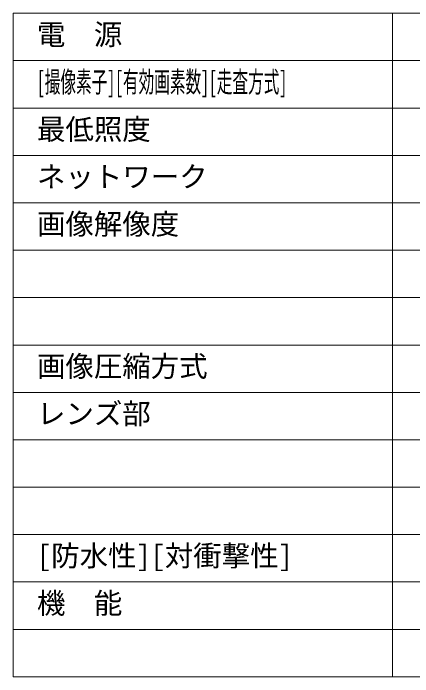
# Model space of a CAD drawing. Units: millimetres, scale not verified. Extents: x -63 to 62, y -56 to 57.
# Drawn here: x -62.5 to -20.4, y -56.5 to 13.5 of the extents above; entities that cross this region are included whole.
import ezdxf
from ezdxf.enums import TextEntityAlignment as Align

# ---------------------------------------------------------------- set-up
doc = ezdxf.new("R2010")
doc.units = ezdxf.units.MM
doc.header["$LTSCALE"] = 0.125
doc.layers.add('0-1_MOJI1', color=7, linetype='Continuous')
doc.layers.add('0-2_WAKU', color=1, linetype='Continuous', lineweight=18)
doc.styles.add('ＭＳ ゴシック', font='')
doc.styles.get('ＭＳ ゴシック').set_extended_font_data('MS Gothic')

msp = doc.modelspace()

# ---------------------------------------------------------------- linework, layer by layer
at = {"layer": '0-2_WAKU', "color": 4}
for p, q in [((-62.5005, 13.5061), (-62.5005, -56.4939)), ((62.4995, 13.5061), (-62.5005, 13.5061)), ((-22.5005, -56.4939), (-22.5005, 13.5061)), ((62.4995, -56.4939), (-62.5005, -56.4939))]:
    msp.add_line(p, q, dxfattribs=at)
at = {"layer": '0-2_WAKU'}
for p, q in [((62.4995, 8.5061), (-62.5005, 8.5061)), ((62.4995, 3.5061), (-62.5005, 3.5061)), ((62.4995, -1.4939), (-62.5005, -1.4939)), ((62.4995, -6.4939), (-62.5005, -6.4939)), ((-62.5005, -11.4939), (62.4995, -11.4939)), ((-62.5005, -16.4939), (62.4995, -16.4939)), ((-62.5005, -21.4939), (62.4995, -21.4939)), ((-62.5005, -26.4939), (62.4995, -26.4939)), ((-62.5005, -31.4939), (62.4995, -31.4939)), ((-62.5005, -36.4939), (62.4995, -36.4939)), ((-62.5005, -41.4939), (62.4995, -41.4939)), ((62.4995, -46.4939), (-62.5005, -46.4939)), ((62.4995, -51.4939), (-62.5005, -51.4939))]:
    msp.add_line(p, q, dxfattribs=at)

# ---------------------------------------------------------------- texts
at = {"layer": '0-1_MOJI1', "style": 'ＭＳ ゴシック'}
for s, p in [('電\u3000源', (-60.0005, 9.5061)), ('最低照度', (-60.0005, -0.4939)), ('ネットワーク', (-60.0005, -5.4939)), ('画像解像度', (-60.0005, -10.4939)), ('画像圧縮方式', (-60.0005, -25.4939)), ('レンズ部', (-60.0005, -30.4939)), ('[防水性][対衝撃性]', (-60.0005, -45.4939)), ('機\u3000能', (-60.0005, -50.4939))]:
    msp.add_text(s, height=2.199, dxfattribs=at).set_placement(p, align=Align.BOTTOM_LEFT)
at = {"layer": '0-1_MOJI1', "style": 'ＭＳ ゴシック', "width": 0.55}
msp.add_text('[撮像素子][有効画素数][走査方式]', height=2.199, dxfattribs=at).set_placement((-60.0005, 4.5061), align=Align.BOTTOM_LEFT)

doc.saveas('drawing.dxf')
